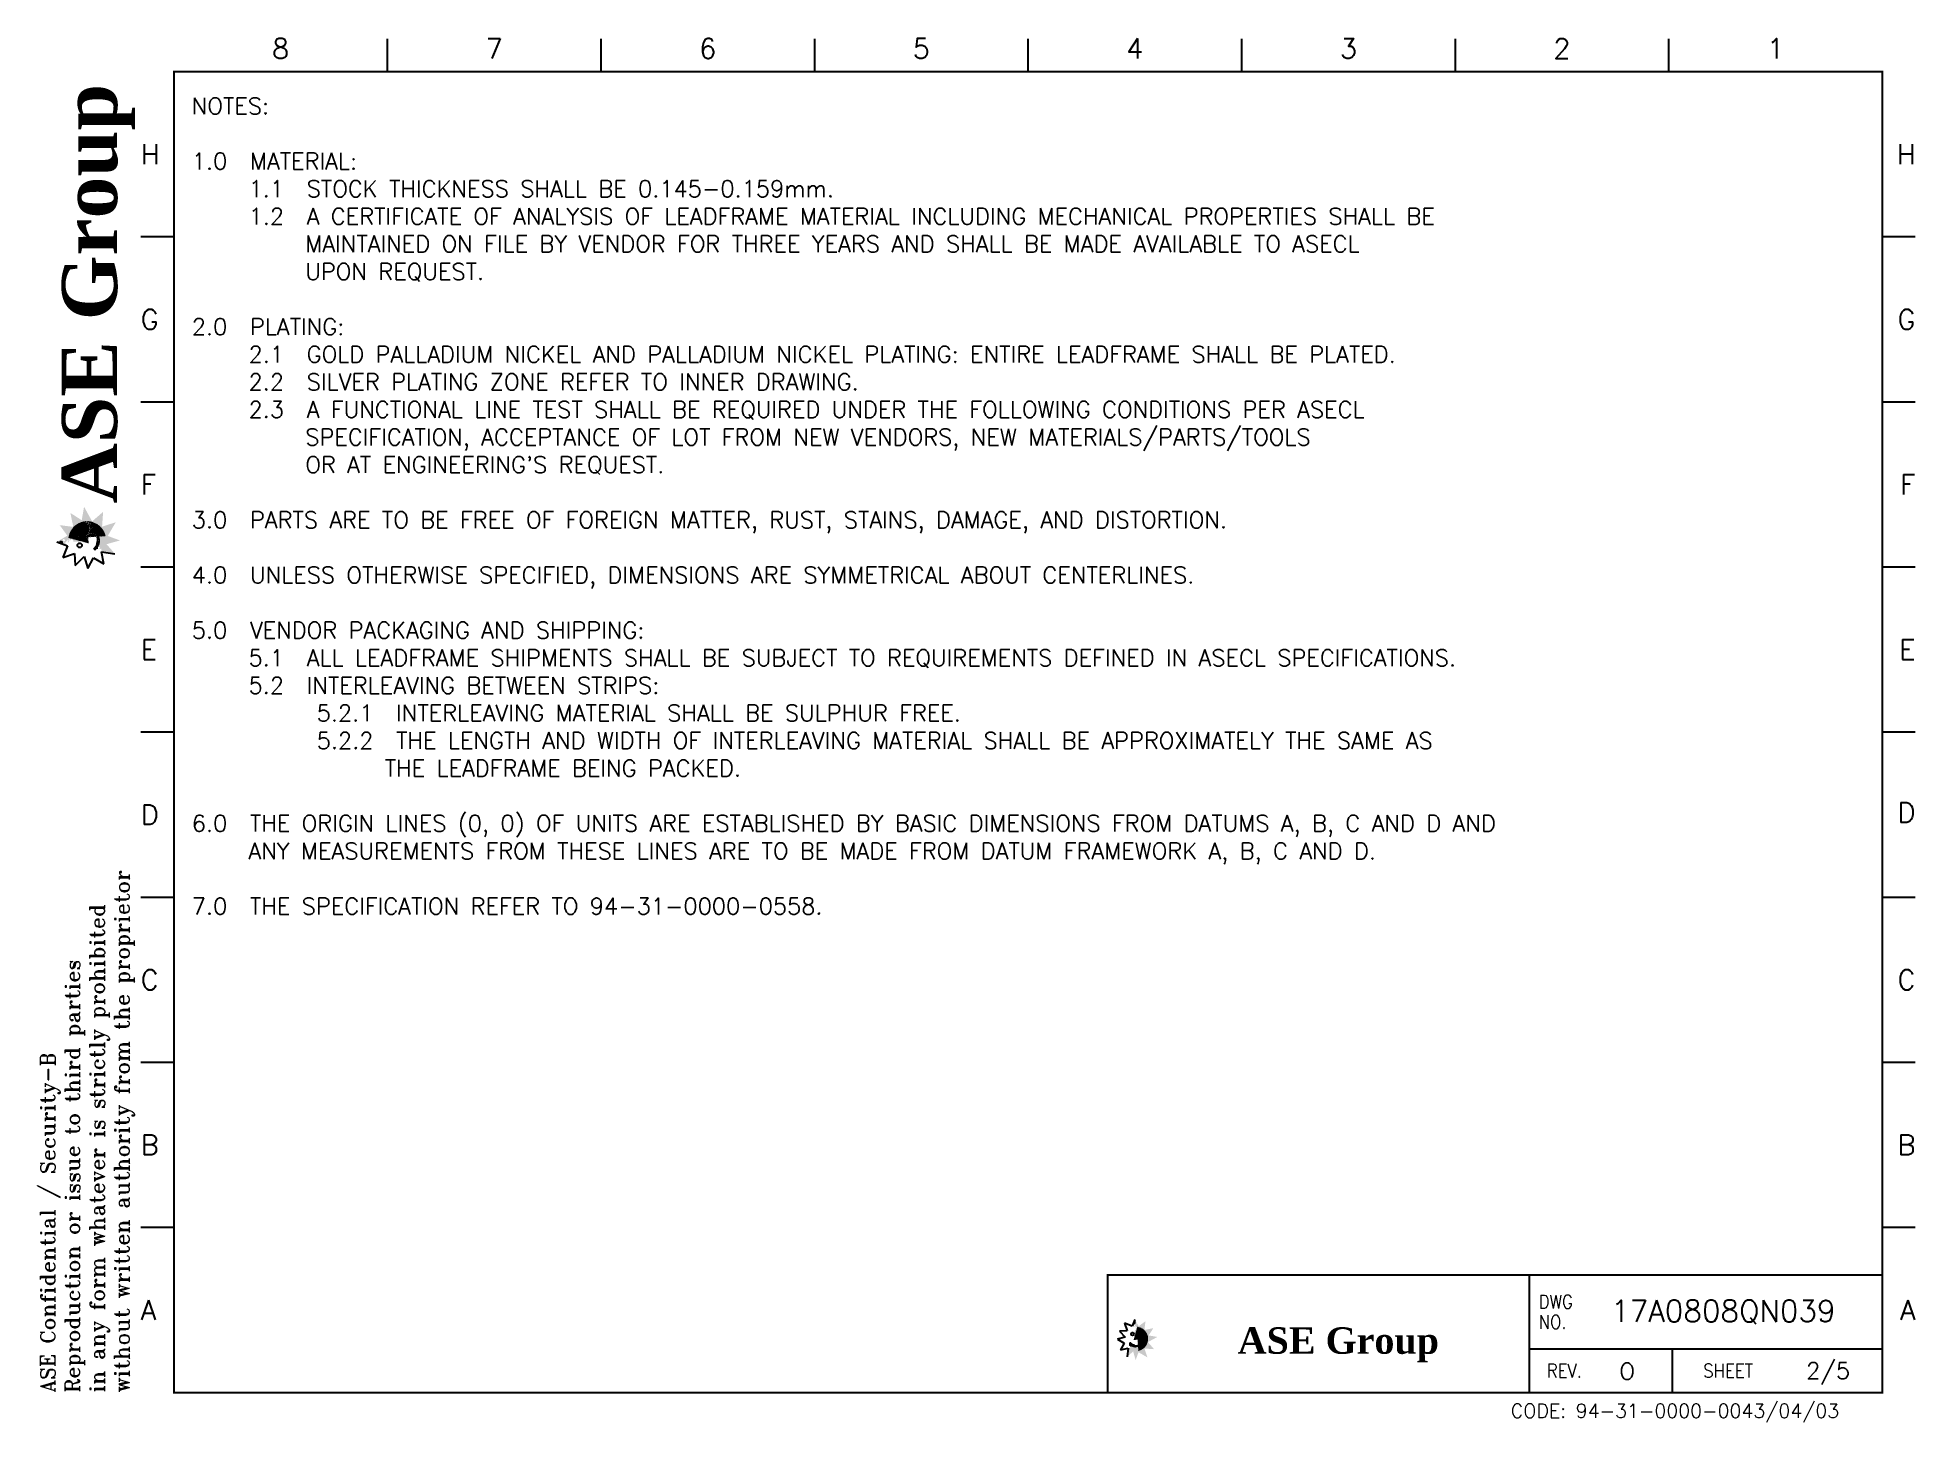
# Paper-space layout '2.' of a CAD drawing. Header units: millimetres. Extents: x -21 to 263, y -5 to 205.
import ezdxf
from ezdxf.enums import TextEntityAlignment as Align

# ---------------------------------------------------------------- set-up
doc = ezdxf.new("R2010")
doc.units = ezdxf.units.MM
doc.header["$LTSCALE"] = 0.3
doc.layers.add('FORMAT', color=7, linetype='Continuous')
doc.layers.add('TEXT', color=4, linetype='Continuous')
doc.styles.add('ROMANS', font='romans')
doc.styles.add('ROMANT', font='romant')
doc.styles.add('SIMPLEX', font='simplex')
doc.styles.get("Standard").update_dxf_attribs({"font": 'simplex.shx'})
pattern_1 = [(0, (152.257417, -7.83374), (0.01524, 0.03048), [0, -0.03048])]
pattern_2 = [(0, (152.257417, -7.83374), (0.015875, 0.03175), [0, -0.03175])]
pattern_3 = [(0, (152.257417, -7.83374), (0.0127, 0.0254), [0, -0.0254])]
pattern_4 = [(0, (152.257417, -7.83374), (0.01397, 0.02794), [0, -0.02794])]
pattern_5 = [(90, (11.62025, 139.579948), (-0.047269075, 0.02363454), [0, -0.047269075])]
pattern_6 = [(90, (11.62025, 139.57995), (-0.04923862, 0.02461931), [0, -0.04923862])]
pattern_7 = [(90, (11.62025, 139.579948), (-0.039390896, 0.01969545), [0, -0.039390896])]
pattern_8 = [(90, (11.62025, 139.579948), (-0.043329986, 0.02166499), [0, -0.043329986])]

# ---------------------------------------------------------------- blocks, each defined once
blk = doc.blocks.new('FORMAT2')
at = {"layer": 'FORMAT'}
h = blk.add_hatch(dxfattribs=at)
h.set_pattern_fill('DOTS', scale=0.630254, angle=90, style=0)
h.set_pattern_definition(pattern_7)
h.paths.add_polyline_path([(-17.23, 131.01), (-16.09, 129.42), (-17.68, 128.48), (-17.38, 128.37), (-17.28, 128.52), (-17.17, 128.68), (-16.97, 128.68), (-16.91, 128.57), (-16.77, 128.57), (-16.77, 128.14), (-16.29, 127.96), (-16.24, 128.15), (-16.38, 128.15), (-16.33, 128.26), (-16.38, 128.37), (-16.24, 128.57), (-16.09, 128.66), (-15.98, 128.85), (-15.89, 128.7), (-15.96, 128.61), (-16.02, 128.52), (-16.02, 128.39), (-15.91, 128.39), (-15.89, 128.57), (-15.78, 128.63), (-15.8, 128.72), (-15.78, 128.83), (-15.76, 128.99), (-15.67, 128.99), (-15.67, 128.79), (-15.63, 128.68), (-15.52, 128.85), (-15.43, 128.88), (-15.36, 128.81), (-15.32, 128.77), (-15.25, 128.74), (-15.19, 128.68), (-15.16, 128.52), (-14.74, 128.5), (-14.24, 128.48), (-14.24, 128.57), (-14.27, 128.64), (-15.9, 129.08, -0.857176), (-10.32, 129.34), (-11.26, 129.29, -0.188594), (-11.32, 127.9), (-11.24, 127.71), (-11.1, 127.55), (-11.24, 127.55), (-11.21, 127.42), (-10.95, 127.44), (-10.93, 127.31), (-11.04, 127.2), (-10.91, 127.22), (-10.91, 127.07), (-10.71, 127.07), (-10.63, 126.94), (-8.89, 126.69), (-10.17, 128.13), (-8.13, 128.7), (-9.98, 129.38), (-8.77, 131.45), (-10.84, 130.78), (-10.68, 133.02), (-12.34, 131.58), (-13.56, 133.79), (-13.91, 131.75), (-15.62, 132.85), (-15.19, 130.75)])
h.paths.add_polyline_path([(-16.64, 128.92), (-16.53, 128.85), (-16.44, 128.79), (-16.4, 128.7), (-16.53, 128.61), (-16.53, 128.59), (-16.58, 128.52), (-16.66, 128.61), (-16.69, 128.66), (-16.75, 128.81)], flags=16)
h = blk.add_hatch(dxfattribs=at)
h.set_pattern_fill('DOTS', color=12, scale=0.756305, angle=90, style=0)
h.set_pattern_definition(pattern_5)
h.paths.add_polyline_path([(-15.9, 129.08), (-12.89, 128.26), (-12.92, 128.76), (-13.11, 128.88), (-13.11, 128.99), (-13.02, 128.96), (-13.02, 129.21), (-13.2, 129.14), (-13.18, 129.27), (-13.09, 129.27), (-13.07, 129.41), (-13.24, 129.41), (-13.22, 129.49), (-13.13, 129.52), (-13.05, 129.6), (-12.91, 129.6), (-12.8, 129.69), (-12.87, 130), (-12.8, 130.07), (-12.76, 130.36), (-12.69, 130.44), (-12.69, 130.66), (-12.74, 130.84), (-12.67, 130.88), (-12.78, 130.97), (-12.91, 130.88), (-12.85, 131), (-13.16, 131.04), (-13.02, 131.15), (-12.87, 131.22), (-12.82, 131.44), (-12.91, 131.48), (-13.02, 131.53), (-13.09, 131.46), (-13.22, 131.48), (-13.2, 131.33), (-13.33, 131.37), (-13.5, 131.58, 0.341598)])
h.paths.add_polyline_path([(-14.32, 129.76, -1), (-14.32, 129.25, -1)], flags=16)
h.paths.add_polyline_path([(-13.75, 130.22), (-13.62, 130.24), (-13.57, 130.22), (-13.57, 130.05), (-13.68, 130.13)], flags=16)
h.paths.add_polyline_path([(-13.46, 130.55), (-13.46, 130.66), (-13.33, 130.66), (-13.33, 130.51)], flags=16)
h.paths.add_polyline_path([(-13.18, 129.98), (-13.11, 130.09), (-13.05, 130), (-13.07, 129.94)], flags=16)
h = blk.add_hatch(dxfattribs=at)
h.set_pattern_fill('DOTS', color=40, scale=0.787818, angle=90, style=0)
h.set_pattern_definition(pattern_6)
h.paths.add_polyline_path([(-13.75, 130.22), (-13.68, 130.13), (-13.57, 130.05), (-13.57, 130.22), (-13.62, 130.24)])
h.paths.add_polyline_path([(-13.46, 130.66), (-13.46, 130.55), (-13.33, 130.51), (-13.33, 130.66)])
h.paths.add_polyline_path([(-13.11, 130.09), (-13.18, 129.98), (-13.07, 129.94), (-13.05, 130)])
h.paths.add_polyline_path([(-12.03, 130.66), (-12.03, 130.53), (-11.85, 130.58), (-11.9, 130.6)])
h = blk.add_hatch(dxfattribs=at)
h.set_pattern_fill('DOTS', color=30, scale=0.819331, angle=90, style=0)
h.set_pattern_definition([(90, (11.62025, 139.57995), (-0.051208165, 0.02560408), [0, -0.051208165])])
h.paths.add_polyline_path([(-12.8, 129.69), (-12.91, 129.6), (-13.05, 129.6), (-13.13, 129.52), (-13.22, 129.49), (-13.24, 129.41), (-13.07, 129.41), (-13.09, 129.27), (-13.18, 129.27), (-13.2, 129.14), (-13.02, 129.21), (-13.02, 128.96), (-13.11, 128.99), (-13.11, 128.88), (-12.92, 128.76), (-12.95, 129.18), (-12.92, 129.19), (-12.87, 129.34), (-12.6, 129.3), (-12.34, 129.27), (-12.38, 129.41), (-12.36, 129.63), (-12.36, 129.83), (-12.49, 129.94), (-12.48, 130.08, 0.016332), (-12.57, 130.12), (-12.54, 130.16), (-12.69, 130.36), (-12.63, 130.44), (-12.49, 130.44), (-12.52, 130.58), (-12.16, 130.6), (-12.07, 130.71), (-12.49, 130.69), (-12.49, 131), (-12.6, 131.11), (-12.54, 131.17), (-12.52, 131.44), (-12.65, 131.46), (-12.65, 131.57, 0.07598), (-13.5, 131.58), (-13.33, 131.37), (-13.2, 131.33), (-13.22, 131.48), (-13.09, 131.46), (-13.02, 131.53), (-12.91, 131.48), (-12.82, 131.44), (-12.87, 131.22), (-13.02, 131.15), (-13.16, 131.04), (-12.85, 131), (-12.91, 130.88), (-12.78, 130.97), (-12.67, 130.88), (-12.74, 130.84), (-12.69, 130.66), (-12.69, 130.44), (-12.76, 130.36), (-12.8, 130.07), (-12.87, 130)])
h = blk.add_hatch(dxfattribs=at)
h.set_pattern_fill('DOTS', color=42, scale=0.787818, angle=90, style=0)
h.set_pattern_definition(pattern_6)
h.paths.add_polyline_path([(-11.28, 129.29), (-10.32, 129.34, 0.31333), (-12.65, 131.57), (-12.65, 131.46), (-12.52, 131.44), (-12.54, 131.17), (-12.6, 131.11), (-12.49, 131), (-12.49, 130.69), (-12.07, 130.71), (-12.16, 130.6), (-12.52, 130.58), (-12.49, 130.44), (-12.63, 130.44), (-12.69, 130.36), (-12.54, 130.16), (-12.34, 130.4, -0.208057)])
h.paths.add_polyline_path([(-11.85, 130.58), (-12.03, 130.53), (-12.03, 130.66), (-11.9, 130.6)], flags=16)
h = blk.add_hatch(dxfattribs=at)
h.set_pattern_fill('DOTS', color=76, scale=0.756305, angle=90, style=0)
h.set_pattern_definition(pattern_5)
h.paths.add_polyline_path([(-16.97, 128.68), (-17.17, 128.68), (-17.28, 128.52), (-17.38, 128.37), (-16.77, 128.14), (-16.77, 128.57), (-16.91, 128.57)])
h = blk.add_hatch(dxfattribs=at)
h.set_pattern_fill('DOTS', scale=0.69328, angle=90, style=0)
h.set_pattern_definition(pattern_8)
h.paths.add_polyline_path([(-14.63, 129.71), (-14.74, 129.52), (-14.55, 129.39, -0.551209), (-14.32, 129.76, -0.138441), (-14.19, 129.72), (-14.21, 129.85), (-14.44, 129.87)])
h = blk.add_hatch(dxfattribs=at)
h.set_pattern_fill('DOTS', scale=0.630254, angle=90, style=0)
h.set_pattern_definition(pattern_7)
h.paths.add_polyline_path([(-14.32, 129.25, 1), (-14.32, 129.76, 1)])
h = blk.add_hatch(dxfattribs=at)
h.set_pattern_fill('DOTS', color=42, scale=0.787818, angle=90, style=0)
h.set_pattern_definition(pattern_6)
h.paths.add_polyline_path([(-12.48, 130.08), (-12.49, 129.94), (-12.36, 129.83), (-12.36, 129.63), (-12.38, 129.41), (-12.34, 129.27), (-12.6, 129.3), (-12.87, 129.34), (-12.92, 129.19), (-11.71, 129.26, 0.184125)])
h = blk.add_hatch(dxfattribs=at)
h.set_pattern_fill('DOTS', scale=0.630254, angle=90, style=0)
h.set_pattern_definition(pattern_7)
h.paths.add_polyline_path([(-11.71, 129.26), (-11.28, 129.29, 0.208057), (-12.34, 130.4), (-12.57, 130.12, -0.201062)])
h = blk.add_hatch(dxfattribs=at)
h.set_pattern_fill('DOTS', color=12, scale=0.756305, angle=90, style=0)
h.set_pattern_definition(pattern_5)
h.paths.add_polyline_path([(-11.28, 128.52), (-11.32, 128.66), (-11.37, 128.68), (-11.46, 128.63), (-11.46, 128.5)])
h.paths.add_polyline_path([(-11.52, 127.54), (-11.73, 128.14, -0.134281), (-12.23, 127.46), (-11.91, 127.14, 0.073255)])
h = blk.add_hatch(dxfattribs=at)
h.set_pattern_fill('DOTS', color=40, scale=0.787818, angle=90, style=0)
h.set_pattern_definition(pattern_6)
h.paths.add_polyline_path([(-12.1, 130.11), (-12.05, 130), (-11.92, 129.98), (-11.92, 130), (-11.96, 130.05), (-12.01, 130.09)])
h = blk.add_hatch(dxfattribs=at)
h.set_pattern_fill('DOTS', color=30, scale=0.69328, angle=90, style=0)
h.set_pattern_definition(pattern_8)
h.paths.add_polyline_path([(-11.52, 128.48), (-11.65, 128.46, -0.051444), (-11.73, 128.14), (-11.52, 127.54, 0.004412), (-11.5, 127.57), (-11.52, 127.88), (-11.59, 127.97), (-11.63, 128.3), (-11.41, 128.19), (-11.46, 128.39)])
h = blk.add_hatch(dxfattribs=at)
h.set_pattern_fill('DOTS', color=42, scale=0.787818, angle=90, style=0)
h.set_pattern_definition(pattern_6)
h.paths.add_polyline_path([(-11.72, 129.26, -0.125982), (-11.65, 128.46), (-11.52, 128.48), (-11.46, 128.39), (-11.41, 128.19), (-11.63, 128.3), (-11.59, 127.97), (-11.52, 127.88), (-11.5, 127.57, 0.240124), (-11.26, 129.29)])
h.paths.add_polyline_path([(-11.37, 128.68), (-11.32, 128.66), (-11.28, 128.52), (-11.46, 128.5), (-11.46, 128.63)], flags=16)
h = blk.add_hatch(dxfattribs=at)
h.set_pattern_fill('DOTS', scale=0.4064, style=0)
h.set_pattern_definition(pattern_3)
h.paths.add_polyline_path([(146.73, 10.77), (145.71, 10.03), (145.1, 11.06), (145.03, 10.87), (145.13, 10.8), (145.23, 10.73), (145.23, 10.6), (145.16, 10.56), (145.16, 10.48), (144.88, 10.48), (144.77, 10.16), (144.89, 10.13), (144.89, 10.22), (144.96, 10.19), (145.03, 10.22), (145.16, 10.13), (145.21, 10.03), (145.34, 9.96), (145.24, 9.91), (145.18, 9.95), (145.13, 9.99), (145.04, 9.99), (145.04, 9.92), (145.16, 9.91), (145.2, 9.84), (145.26, 9.85), (145.33, 9.84), (145.43, 9.82), (145.43, 9.76), (145.3, 9.76), (145.23, 9.74), (145.34, 9.66), (145.36, 9.61), (145.31, 9.56), (145.28, 9.54), (145.27, 9.49), (145.23, 9.45), (145.13, 9.44), (145.11, 9.17), (145.1, 8.84), (145.16, 8.84), (145.2, 8.86), (145.49, 9.91, -0.857176), (145.66, 6.31), (145.62, 6.92, -0.188594), (144.72, 6.96), (144.6, 6.9), (144.5, 6.82), (144.5, 6.9), (144.42, 6.89), (144.43, 6.72), (144.34, 6.71), (144.27, 6.78), (144.29, 6.69), (144.19, 6.69), (144.19, 6.56), (144.1, 6.52), (143.95, 5.39), (144.87, 6.22), (145.24, 4.9), (145.68, 6.09), (147.02, 5.31), (146.58, 6.65), (148.03, 6.55), (147.1, 7.62), (148.52, 8.4), (147.21, 8.63), (147.92, 9.73), (146.56, 9.45)])
h.paths.add_polyline_path([(145.38, 10.39), (145.34, 10.32), (145.3, 10.26), (145.24, 10.23), (145.18, 10.32), (145.17, 10.32), (145.13, 10.35), (145.18, 10.4), (145.21, 10.42), (145.31, 10.46)], flags=16)
h = blk.add_hatch(dxfattribs=at)
h.set_pattern_fill('DOTS', color=76, scale=0.48768, style=0)
h.set_pattern_definition(pattern_1)
h.paths.add_polyline_path([(145.23, 10.6), (145.23, 10.73), (145.13, 10.8), (145.03, 10.87), (144.88, 10.48), (145.16, 10.48), (145.16, 10.56)])
h = blk.add_hatch(dxfattribs=at)
h.set_pattern_fill('DOTS', color=12, scale=0.48768, style=0)
h.set_pattern_definition(pattern_1)
h.paths.add_polyline_path([(145.49, 9.91), (144.96, 7.97), (145.28, 7.99), (145.36, 8.11), (145.43, 8.11), (145.41, 8.06), (145.57, 8.06), (145.53, 8.17), (145.61, 8.16), (145.61, 8.1), (145.7, 8.09), (145.7, 8.2), (145.75, 8.18), (145.77, 8.13), (145.83, 8.07), (145.83, 7.99), (145.88, 7.91), (146.08, 7.96), (146.12, 7.91), (146.31, 7.89), (146.37, 7.84), (146.51, 7.84), (146.62, 7.87), (146.65, 7.83), (146.71, 7.9), (146.65, 7.99), (146.72, 7.94), (146.75, 8.14), (146.82, 8.06), (146.86, 7.96), (147.01, 7.93), (147.04, 7.99), (147.06, 8.06), (147.02, 8.1), (147.04, 8.18), (146.94, 8.17), (146.96, 8.26), (147.1, 8.37, 0.341598)])
h.paths.add_polyline_path([(145.92, 8.9, -1), (145.6, 8.9, -1)], flags=16)
h.paths.add_polyline_path([(146.22, 8.53), (146.24, 8.44), (146.22, 8.41), (146.11, 8.41), (146.17, 8.48)], flags=16)
h.paths.add_polyline_path([(146.44, 8.34), (146.51, 8.34), (146.51, 8.26), (146.41, 8.26)], flags=16)
h.paths.add_polyline_path([(146.07, 8.16), (146.14, 8.11), (146.08, 8.07), (146.04, 8.09)], flags=16)
h = blk.add_hatch(dxfattribs=at)
h.set_pattern_fill('DOTS', scale=0.4064, style=0)
h.set_pattern_definition(pattern_3)
h.paths.add_polyline_path([(145.6, 8.9, 1), (145.92, 8.9, 1)])
h = blk.add_hatch(dxfattribs=at)
h.set_pattern_fill('DOTS', scale=0.44704, style=0)
h.set_pattern_definition(pattern_4)
h.paths.add_polyline_path([(145.9, 9.1), (145.77, 9.17), (145.69, 9.04, -0.551209), (145.92, 8.9, -0.138441), (145.9, 8.81), (145.98, 8.82), (146, 8.97)])
h = blk.add_hatch(dxfattribs=at)
h.set_pattern_fill('DOTS', color=40, scale=0.508, style=0)
h.set_pattern_definition(pattern_2)
h.paths.add_polyline_path([(146.22, 8.53), (146.17, 8.48), (146.11, 8.41), (146.22, 8.41), (146.24, 8.44)])
h.paths.add_polyline_path([(146.51, 8.34), (146.44, 8.34), (146.41, 8.26), (146.51, 8.26)])
h.paths.add_polyline_path([(146.14, 8.11), (146.07, 8.16), (146.04, 8.09), (146.08, 8.07)])
h.paths.add_polyline_path([(146.51, 7.42), (146.42, 7.42), (146.45, 7.3), (146.47, 7.33)])
h = blk.add_hatch(dxfattribs=at)
h.set_pattern_fill('DOTS', color=12, scale=0.48768, style=0)
h.set_pattern_definition(pattern_1)
h.paths.add_polyline_path([(145.13, 6.93), (145.21, 6.96), (145.23, 6.99), (145.2, 7.05), (145.11, 7.05)])
h.paths.add_polyline_path([(144.49, 7.09), (144.88, 7.22, -0.134281), (144.44, 7.55), (144.24, 7.34, 0.073255)])
h = blk.add_hatch(dxfattribs=at)
h.set_pattern_fill('DOTS', color=30, scale=0.44704, style=0)
h.set_pattern_definition(pattern_4)
h.paths.add_polyline_path([(145.1, 7.09), (145.09, 7.17, -0.051444), (144.88, 7.22), (144.49, 7.09, 0.004412), (144.51, 7.07), (144.71, 7.09), (144.77, 7.13), (144.99, 7.16), (144.91, 7.02), (145.04, 7.05)])
h = blk.add_hatch(dxfattribs=at)
h.set_pattern_fill('DOTS', color=42, scale=0.508, style=0)
h.set_pattern_definition(pattern_2)
h.paths.add_polyline_path([(145.6, 7.22, -0.125982), (145.09, 7.17), (145.1, 7.09), (145.04, 7.05), (144.91, 7.02), (144.99, 7.16), (144.77, 7.13), (144.71, 7.09), (144.51, 7.07, 0.240124), (145.62, 6.92)])
h.paths.add_polyline_path([(145.23, 6.99), (145.21, 6.96), (145.13, 6.93), (145.11, 7.05), (145.2, 7.05)], flags=16)
h = blk.add_hatch(dxfattribs=at)
h.set_pattern_fill('DOTS', color=30, scale=0.52832, style=0)
h.set_pattern_definition([(0, (152.257417, -7.83374), (0.01651, 0.03302), [0, -0.03302])])
h.paths.add_polyline_path([(145.88, 7.91), (145.83, 7.99), (145.83, 8.07), (145.77, 8.13), (145.75, 8.18), (145.7, 8.2), (145.7, 8.09), (145.61, 8.1), (145.61, 8.16), (145.53, 8.17), (145.57, 8.06), (145.41, 8.06), (145.43, 8.11), (145.36, 8.11), (145.28, 7.99), (145.55, 8.01), (145.56, 7.99), (145.65, 7.96), (145.63, 7.79), (145.61, 7.62), (145.7, 7.64), (145.84, 7.63), (145.97, 7.63), (146.04, 7.72), (146.13, 7.7, 0.016332), (146.16, 7.76), (146.18, 7.74), (146.31, 7.84), (146.37, 7.8), (146.37, 7.72), (146.45, 7.73), (146.47, 7.5), (146.54, 7.45), (146.52, 7.72), (146.72, 7.72), (146.79, 7.79), (146.84, 7.74), (147.01, 7.73), (147.02, 7.81), (147.09, 7.82, 0.07598), (147.1, 8.37), (146.96, 8.26), (146.94, 8.17), (147.04, 8.18), (147.02, 8.1), (147.06, 8.06), (147.04, 7.99), (147.01, 7.93), (146.86, 7.96), (146.82, 8.06), (146.75, 8.14), (146.72, 7.94), (146.65, 7.99), (146.71, 7.9), (146.65, 7.83), (146.62, 7.87), (146.51, 7.84), (146.37, 7.84), (146.31, 7.89), (146.12, 7.91), (146.08, 7.96)])
h = blk.add_hatch(dxfattribs=at)
h.set_pattern_fill('DOTS', color=42, scale=0.508, style=0)
h.set_pattern_definition(pattern_2)
h.paths.add_polyline_path([(146.13, 7.7), (146.04, 7.72), (145.97, 7.63), (145.84, 7.63), (145.7, 7.64), (145.61, 7.62), (145.63, 7.79), (145.65, 7.96), (145.56, 7.99), (145.6, 7.21, 0.184125)])
h = blk.add_hatch(dxfattribs=at)
h.set_pattern_fill('DOTS', scale=0.4064, style=0)
h.set_pattern_definition(pattern_3)
h.paths.add_polyline_path([(145.6, 7.21), (145.62, 6.93, 0.208057), (146.34, 7.62), (146.16, 7.76, -0.201062)])
h = blk.add_hatch(dxfattribs=at)
h.set_pattern_fill('DOTS', color=42, scale=0.508, style=0)
h.set_pattern_definition(pattern_2)
h.paths.add_polyline_path([(145.62, 6.93), (145.66, 6.31, 0.31333), (147.09, 7.82), (147.02, 7.81), (147.01, 7.73), (146.84, 7.74), (146.79, 7.79), (146.72, 7.72), (146.52, 7.72), (146.54, 7.45), (146.47, 7.5), (146.45, 7.73), (146.37, 7.72), (146.37, 7.8), (146.31, 7.84), (146.18, 7.74), (146.34, 7.62, -0.208057)])
h.paths.add_polyline_path([(146.45, 7.3), (146.42, 7.42), (146.51, 7.42), (146.47, 7.33)], flags=16)
h = blk.add_hatch(dxfattribs=at)
h.set_pattern_fill('DOTS', color=40, scale=0.508, style=0)
h.set_pattern_definition(pattern_2)
h.paths.add_polyline_path([(146.15, 7.46), (146.08, 7.43), (146.07, 7.35), (146.08, 7.35), (146.11, 7.37), (146.14, 7.4)])
at = {"layer": 'FORMAT', "color": 7}
for p, q in [((-15.19, 130.75), (-15.2, 130.75)), ((-17.68, 128.48), (-16.07, 127.88)), ((-16.07, 127.88), (-16.75, 126.11)), ((-16.75, 126.11), (-15, 126.72)), ((-15, 126.72), (-14.9, 124.93)), ((-14.9, 124.93), (-13.52, 126.27)), ((-13.52, 126.27), (-13.01, 124.48)), ((-13.01, 124.48), (-12.12, 126.05)), ((-12.12, 126.05), (-10.56, 125.19)), ((-10.94, 126.98), (-8.89, 126.69)), ((-10.56, 125.19), (-10.94, 126.98)), ((-8.89, 126.69), (-8.9, 126.69)), ((143.97, 9.33), (142.81, 9.27)), ((142.81, 9.27), (143.68, 8.38)), ((143.57, 10.46), (143.97, 9.33)), ((144.71, 10.02), (143.57, 10.46)), ((145.1, 11.06), (144.71, 10.02)), ((146.56, 9.45), (146.57, 9.46)), ((143.68, 8.38), (142.52, 8.05)), ((142.52, 8.05), (143.53, 7.47)), ((143.53, 7.47), (142.98, 6.47)), ((142.98, 6.47), (144.13, 6.71)), ((144.13, 6.71), (143.95, 5.39)), ((143.95, 5.39), (143.95, 5.4))]:
    blk.add_line(p, q, dxfattribs=at)
at = {"layer": 'FORMAT'}
for p, q in [((141, 17.78), (141, 0)), ((204.66, 17.78), (204.66, 0)), ((204.66, 6.6), (258, 6.6)), ((226.25, 6.6), (226.25, 0))]:
    blk.add_line(p, q, dxfattribs=at)
at = {"layer": 'FORMAT', "const_width": 0.3}
for points in [[(32.25, 199.5), (32.25, 204.5)], [(64.5, 199.5), (64.5, 204.5)], [(96.75, 199.5), (96.75, 204.5)], [(129, 199.5), (129, 204.5)], [(161.25, 199.5), (161.25, 204.5)], [(193.5, 199.5), (193.5, 204.5)], [(225.75, 199.5), (225.75, 204.5)], [(0, 174.56), (-5, 174.56)], [(258, 174.56), (263, 174.56)], [(0, 149.62), (-5, 149.62)], [(258, 149.62), (263, 149.62)], [(0, 124.69), (-5, 124.69)], [(258, 124.69), (263, 124.69)], [(0, 99.75), (-5, 99.75)], [(258, 99.75), (263, 99.75)], [(0, 74.81), (-5, 74.81)], [(258, 74.81), (263, 74.81)], [(0, 49.88), (-5, 49.88)], [(258, 49.88), (263, 49.88)], [(0, 24.94), (-5, 24.94)], [(258, 24.94), (263, 24.94)], [(258, 17.78), (141, 17.78), (141, 0)]]:
    blk.add_lwpolyline(points, dxfattribs=at)
blk.add_lwpolyline([(0, 0), (258, 0), (258, 199.5), (0, 199.5)], close=True, dxfattribs=at)
at = {"layer": 'FORMAT', "color": 7}
for centre, radius in [((-14.23, 127.97), 0.34), ((144.77, 8.83), 0.219)]:
    blk.add_circle(centre, radius, dxfattribs=at)
at = {"color": 3, "ltscale": 0.02, "insert": (-20.15, 0), "char_height": 1.6, "width": 105.763, "attachment_point": 1, "rotation": 90, "style": 'ROMANT'}
blk.add_mtext('{\\H1.4x;ASE Confidential / Security-B     \\PReproduction or issue to third parties\\Pin any form whatever is strictly prohibited\\fTimes New Roman|b0|i1|c238|p18;\\H0.7143x;\\P\\Fromant|c136;\\H1.4x;without written authority from the proprietor}', dxfattribs=at)
at = {"insert": (201.89, -1.71), "char_height": 2.1, "width": 57.9196, "attachment_point": 1}
blk.add_mtext('CODE: 94-31-0000-0043/04/03', dxfattribs=at)
at = {"layer": 'FORMAT', "style": 'SIMPLEX'}
for s, p in [('8', (16.12, 204.5)), ('7', (48.38, 204.5)), ('6', (80.62, 204.5)), ('5', (112.88, 204.5)), ('4', (145.12, 204.5)), ('3', (177.38, 204.5)), ('2', (209.62, 204.5)), ('1', (241.88, 204.5))]:
    blk.add_text(s, height=3, dxfattribs=at).set_placement(p, align=Align.TOP_CENTER)
for s, p in [('H', (-5, 187.03)), ('G', (-5, 162.09)), ('F', (-5, 137.16)), ('E', (-5, 112.22)), ('D', (-5, 87.28)), ('C', (-5, 62.34)), ('B', (-5, 37.41)), ('A', (-5, 12.47))]:
    blk.add_text(s, height=3, dxfattribs=at).set_placement(p, align=Align.MIDDLE_LEFT)
for s, p in [('H', (263, 187.03)), ('G', (263, 162.09)), ('F', (263, 137.16)), ('E', (263, 112.22)), ('D', (263, 87.62)), ('C', (263, 62.34)), ('B', (263, 37.41)), ('A', (263, 12.47))]:
    blk.add_text(s, height=3, dxfattribs=at).set_placement(p, align=Align.MIDDLE_RIGHT)
at = {"layer": 'FORMAT', "style": 'SIMPLEX', "width": 0.9}
for s, p in [('DWG', (206.1, 12.7)), ('NO.', (206.1, 9.65)), ('REV.', (207.32, 2.29)), ('SHEET', (230.95, 2.29))]:
    blk.add_text(s, height=2.032, dxfattribs=at).set_placement(p)
at = {"layer": 'FORMAT', "color": 3, "insert": (-11.39, 165.97), "char_height": 8.3407, "attachment_point": 5, "rotation": 90, "line_spacing_factor": 1.5, "style": 'ROMANS'}
blk.add_mtext('{\\fTimes New Roman|b1|i0|c0|p18;ASE Group}', dxfattribs=at)
at = {"layer": 'FORMAT', "color": 7, "insert": (175.85, 7.21), "char_height": 4.0005, "attachment_point": 5, "line_spacing_factor": 1.5}
blk.add_mtext('{\\fTimes New Roman|b1|i0|c0|p18;ASE Group}', dxfattribs=at)
at = {"layer": 'FORMAT'}
blk.add_attdef('DWG_NO.', (214.5, 10.7), '', height=3, dxfattribs=at)
at = {"layer": 'FORMAT', "style": 'SIMPLEX', "flags": 8}
for tag, p in [('REV', (220.29, 3.3)), ('SHEET', (249.82, 3.3))]:
    blk.add_attdef(tag, text='', height=2.5, dxfattribs=at).set_placement(p, align=Align.MIDDLE_CENTER)
blk = doc.blocks.new('DWG')
at = {"layer": 'FORMAT'}
blk.add_text('17A0808QN039', height=3.2694, dxfattribs=at).set_placement((217.03, 10.7))
blk = doc.blocks.new('REV')
at = {"layer": 'FORMAT', "insert": (218.27, 4.47), "char_height": 2.5, "width": 15.2802, "attachment_point": 1}
blk.add_mtext('O', dxfattribs=at)

psp = doc.layouts.new('2.')

# ---------------------------------------------------------------- block references
ref = psp.add_blockref('FORMAT2', (0, 0))
ref.add_attrib('SHEET', '2/5', dxfattribs={"layer": 'FORMAT', "height": 2.5, "style": 'SIMPLEX', "flags": 8}).set_placement((249.82, 3.3), align=Align.MIDDLE_CENTER)
at = {"layer": 'FORMAT'}
for name, p in [('DWG', (0, 0)), ('REV', (0.01, 0))]:
    psp.add_blockref(name, p, dxfattribs=at)

# ---------------------------------------------------------------- texts
at = {"layer": 'TEXT', "insert": (2.71, 195.57), "char_height": 2.5, "attachment_point": 1}
psp.add_mtext("NOTES:\\P\\P1.0  MATERIAL: \\P     1.1  STOCK THICKNESS SHALL BE 0.145-0.159mm.\\P     1.2  A CERTIFICATE OF ANALYSIS OF LEADFRAME MATERIAL INCLUDING MECHANICAL PROPERTIES SHALL BE\\P          MAINTAINED ON FILE BY VENDOR FOR THREE YEARS AND SHALL BE MADE AVAILABLE TO ASECL\\P          UPON REQUEST.\\P\\P2.0  PLATING: \\P     2.1  GOLD PALLADIUM NICKEL AND PALLADIUM NICKEL PLATING: ENTIRE LEADFRAME SHALL BE PLATED.\\P     2.2  SILVER PLATING ZONE REFER TO INNER DRAWING.\\P     2.3  A FUNCTIONAL LINE TEST SHALL BE REQUIRED UNDER THE FOLLOWING CONDITIONS PER ASECL\\P          SPECIFICATION, ACCEPTANCE OF LOT FROM NEW VENDORS, NEW MATERIALS/PARTS/TOOLS\\P          OR AT ENGINEERING'S REQUEST.\\P\\P3.0  PARTS ARE TO BE FREE OF FOREIGN MATTER, RUST, STAINS, DAMAGE, AND DISTORTION.\\P\\P4.0  UNLESS OTHERWISE SPECIFIED, DIMENSIONS ARE SYMMETRICAL ABOUT CENTERLINES.\\P\\P5.0  VENDOR PACKAGING AND SHIPPING:\\P     5.1  ALL LEADFRAME SHIPMENTS SHALL BE SUBJECT TO REQUIREMENTS DEFINED IN ASECL SPECIFICATIONS.\\P     5.2  INTERLEAVING BETWEEN STRIPS: \\P           5.2.1  INTERLEAVING MATERIAL SHALL BE SULPHUR FREE.\\P           5.2.2  THE LENGTH AND WIDTH OF INTERLEAVING MATERIAL SHALL BE APPROXIMATELY THE SAME AS\\P                 THE LEADFRAME BEING PACKED.\\P\\P6.0  THE ORIGIN LINES (0, 0) OF UNITS ARE ESTABLISHED BY BASIC DIMENSIONS FROM DATUMS A, B, C AND D AND\\P     ANY MEASUREMENTS FROM THESE LINES ARE TO BE MADE FROM DATUM FRAMEWORK A, B, C AND D.\\P\\P7.0  THE SPECIFICATION REFER TO 94-31-0000-0558.", dxfattribs=at)

doc.saveas('drawing.dxf')
